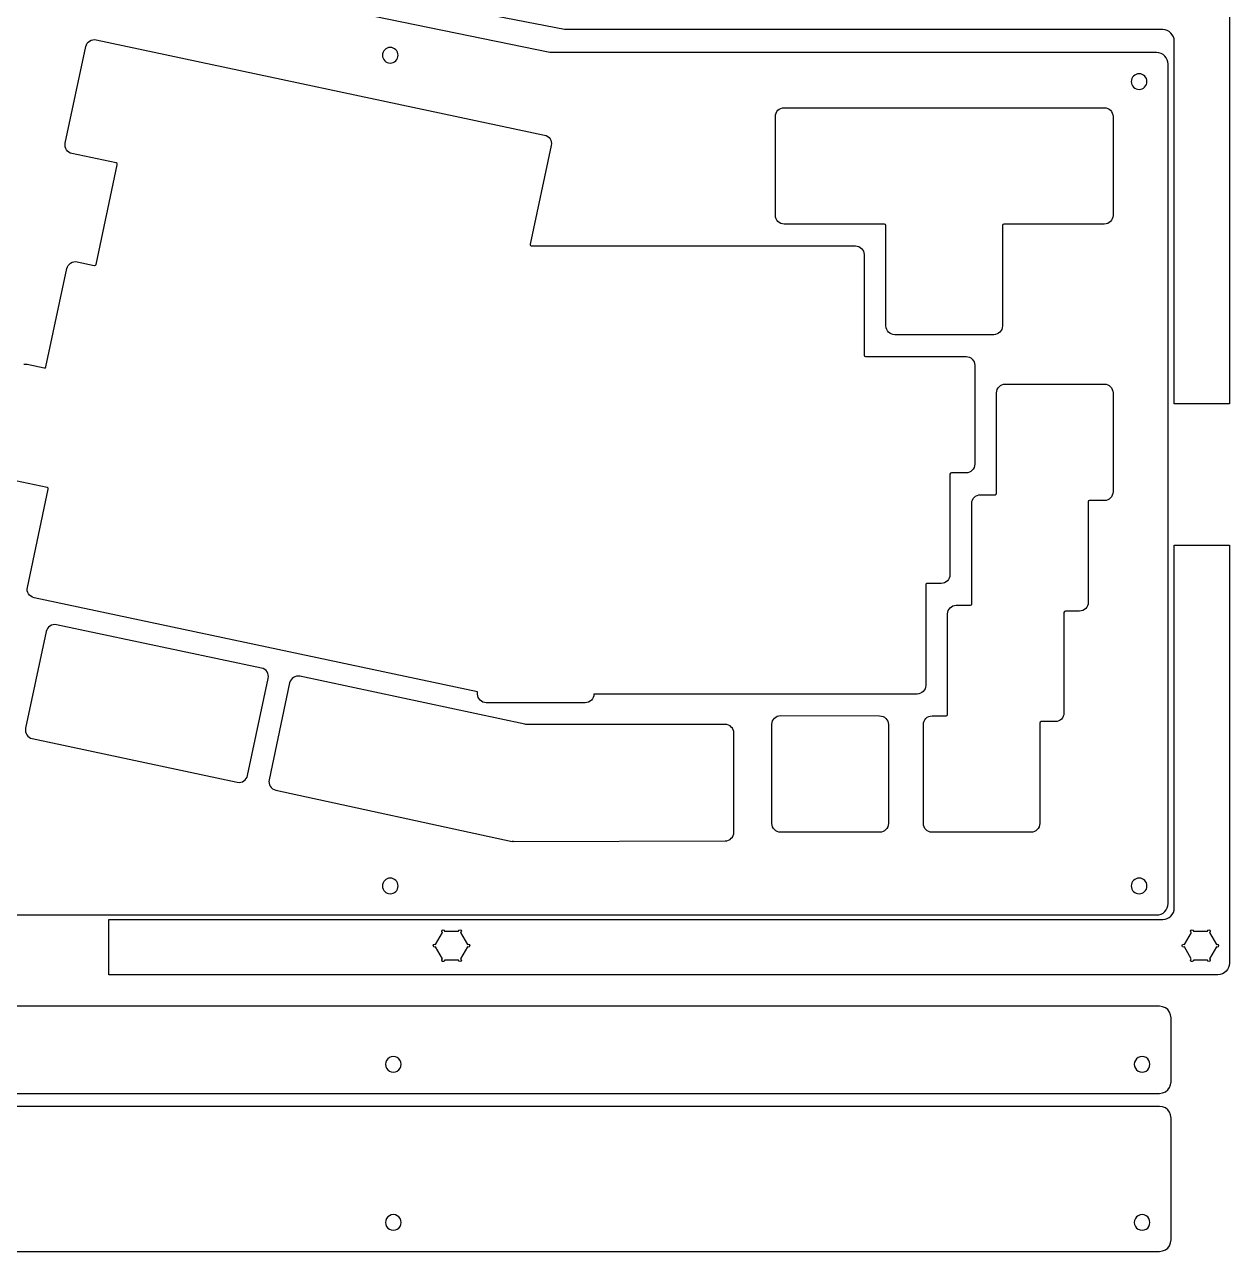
# Model space of a CAD drawing. Extents: x -3 to 2245, y -1140 to 1114.
# Drawn here: x 668 to 1452, y -1134 to -335 of the extents above; entities that cross this region are included whole.
import ezdxf

# ---------------------------------------------------------------- set-up
doc = ezdxf.new("R2010")
doc.units = 0

msp = doc.modelspace()

# ---------------------------------------------------------------- linework, layer by layer
at = {"layer": 'cutting'}
for p, q in [((1019.61, -338.098), (738.18, -283.2266)), ((1009.95, -353.061), (698.279, -288.802)), ((1452.47, -309.745), (1452.47, -581.794)), ((1409.01, -338.092), (1019.604, -338.098)), ((1410.534396, -338.246039), (1409.011, -338.09194)), ((1411.953295, -338.686741), (1410.534396, -338.246039)), ((1413.2373, -339.383714), (1411.953295, -338.686741)), ((1414.356012, -340.306625), (1413.2373, -339.383714)), ((1415.279036, -341.425142), (1414.356012, -340.306625)), ((1415.975973, -342.708932), (1415.279036, -341.425142)), ((1416.416427, -344.127662), (1415.975973, -342.708932)), ((694.6, -412.115), (707.998, -349.0822)), ((707.998, -349.082), (708.348208, -347.98837)), ((708.348208, -347.98837), (708.892578, -347.016136)), ((708.892578, -347.016136), (709.604071, -346.182857)), ((709.604071, -346.182857), (710.455649, -345.506093)), ((710.455649, -345.506093), (711.420271, -345.003402)), ((711.420271, -345.003402), (712.4709, -344.692346)), ((712.4709, -344.692346), (713.580496, -344.590482)), ((713.580496, -344.590482), (714.72202, -344.71537)), ((714.722, -344.716), (1006.641, -406.7653)), ((902.549458, -351.200816), (901.925116, -351.956702)), ((903.305344, -350.576476), (902.549458, -351.200816)), ((904.171848, -350.104608), (903.305344, -350.576476)), ((905.128043, -349.80614), (904.171848, -350.104608)), ((906.153, -349.702), (905.128043, -349.80614)), ((907.177597, -349.80579), (906.15264, -349.70165)), ((908.133792, -350.104258), (907.177597, -349.80579)), ((909.000296, -350.576126), (908.133792, -350.104258)), ((909.756183, -351.200466), (909.000296, -350.576126)), ((910.380524, -351.956352), (909.756183, -351.200466)), ((1416.57, -345.651), (1416.416427, -344.127662)), ((1416.57, -581.794), (1416.57, -345.651)), ((901.15478, -353.779396), (901.05064, -354.80435)), ((901.051, -354.804), (901.15514, -355.828957)), ((901.453248, -352.823204), (901.15478, -353.779396)), ((901.15514, -355.828957), (901.453608, -356.785152)), ((901.925116, -351.956702), (901.453248, -352.823204)), ((901.453608, -356.785152), (901.925476, -357.651656)), ((901.925476, -357.651656), (902.549818, -358.407542)), ((902.549818, -358.407542), (903.305704, -359.031884)), ((903.305704, -359.031884), (904.172208, -359.503752)), ((904.172208, -359.503752), (905.128403, -359.80222)), ((907.177957, -359.80286), (908.134152, -359.504392)), ((908.134152, -359.504392), (909.000656, -359.032524)), ((909.000656, -359.032524), (909.756543, -358.408183)), ((909.756543, -358.408183), (910.380884, -357.652296)), ((910.852392, -352.822854), (910.380524, -351.956352)), ((910.380884, -357.652296), (910.852752, -356.785792)), ((911.15086, -353.779046), (910.852392, -352.822854)), ((910.852752, -356.785792), (911.15122, -355.829597)), ((911.255, -354.804), (911.15086, -353.779046)), ((911.15122, -355.829597), (911.25536, -354.80464)), ((1405.01, -353.061), (1009.95, -353.061)), ((1406.534396, -353.214523), (1405.011, -353.06095)), ((1407.953295, -353.654977), (1406.534396, -353.214523)), ((1409.2373, -354.351917), (1407.953295, -353.654977)), ((1410.356012, -355.274944), (1409.2373, -354.351917)), ((1411.279036, -356.393662), (1410.356012, -355.274944)), ((1411.975973, -357.677676), (1411.279036, -356.393662)), ((1412.416427, -359.096587), (1411.975973, -357.677676)), ((1412.57, -360.62), (1412.416427, -359.096587)), ((905.128403, -359.80222), (906.15336, -359.90636)), ((906.153, -359.907), (907.177957, -359.80286)), ((1391.688842, -367.258609), (1390.822331, -367.730479)), ((1392.645041, -366.96014), (1391.688842, -367.258609)), ((1393.67, -366.856), (1392.645041, -366.96014)), ((1394.702654, -366.96078), (1393.6777, -366.85664)), ((1395.658842, -367.259249), (1394.702654, -366.96078)), ((1396.525337, -367.731119), (1395.658842, -367.259249)), ((1412.57, -907.093), (1412.57, -360.621)), ((1388.671742, -370.933406), (1388.5676, -371.95836)), ((1388.57, -371.959), (1388.674142, -372.983957)), ((1388.970214, -369.977213), (1388.671742, -370.933406)), ((1388.674142, -372.983957), (1388.972614, -373.940152)), ((1389.442089, -369.110708), (1388.970214, -369.977213)), ((1388.972614, -373.940152), (1389.444489, -374.806656)), ((1390.066438, -368.354821), (1389.442089, -369.110708)), ((1389.444489, -374.806656), (1390.068837, -375.562543)), ((1390.822331, -367.730479), (1390.066438, -368.354821)), ((1397.281213, -368.355461), (1396.525337, -367.731119)), ((1397.273512, -375.562183), (1397.897843, -374.806296)), ((1397.905543, -369.111348), (1397.281213, -368.355461)), ((1397.897843, -374.806296), (1398.369702, -373.939792)), ((1398.377402, -369.977853), (1397.905543, -369.111348)), ((1398.369702, -373.939792), (1398.668163, -372.983597)), ((1398.675863, -370.934046), (1398.377402, -369.977853)), ((1398.668163, -372.983597), (1398.7723, -371.95864)), ((1398.78, -371.959), (1398.675863, -370.934046)), ((1390.068837, -375.562543), (1390.824731, -376.186884)), ((1390.824731, -376.186884), (1391.691242, -376.658752)), ((1391.691242, -376.658752), (1392.647441, -376.95722)), ((1392.647441, -376.95722), (1393.6724, -377.06136)), ((1393.67, -377.061), (1394.694954, -376.95686)), ((1394.694954, -376.95686), (1395.651142, -376.658392)), ((1395.651142, -376.658392), (1396.517637, -376.186524)), ((1396.517637, -376.186524), (1397.273512, -375.562183)), ((1157.335531, -392.429265), (1157.858245, -391.466258)), ((1157.858245, -391.466258), (1158.550525, -390.627221)), ((1158.550525, -390.627221), (1159.38957, -389.934953)), ((1159.38957, -389.934953), (1160.352581, -389.41225)), ((1160.352581, -389.41225), (1161.416758, -389.081909)), ((1161.416758, -389.081909), (1162.5593, -388.96673)), ((1162.56, -388.967), (1371.001, -388.967)), ((1371, -388.967), (1372.142571, -389.082179)), ((1372.142571, -389.082179), (1373.206761, -389.41252)), ((1373.206761, -389.41252), (1374.169774, -389.935223)), ((1374.169774, -389.935223), (1375.008813, -390.627491)), ((1375.008813, -390.627491), (1375.701081, -391.466528)), ((1375.701081, -391.466528), (1376.223783, -392.429535)), ((1156.89, -394.636), (1157.005183, -393.493445)), ((1156.89, -459.077), (1156.89, -394.636)), ((1157.005183, -393.493445), (1157.335531, -392.429265)), ((1376.223783, -392.429535), (1376.554121, -393.493715)), ((1376.554121, -393.493715), (1376.6693, -394.63627)), ((1376.67, -394.636), (1376.67, -459.077)), ((1006.64, -406.765), (1007.733663, -407.115213)), ((1007.733663, -407.115213), (1008.70592, -407.659591)), ((694.474413, -413.256422), (694.5993, -412.11488)), ((694.57628, -414.366035), (694.474413, -413.256422)), ((694.887341, -415.41668), (694.57628, -414.366035)), ((695.390039, -416.381316), (694.887341, -415.41668)), ((1011.01, -413.489), (997.3376, -477.8125)), ((1008.70592, -407.659591), (1009.539215, -408.371094)), ((1009.539215, -408.371094), (1010.215987, -409.222684)), ((1010.215987, -409.222684), (1010.718681, -410.18732)), ((1010.718681, -410.18732), (1011.029736, -411.237965)), ((1011.131595, -412.347578), (1011.0067, -413.48912)), ((1011.029736, -411.237965), (1011.131595, -412.347578)), ((696.066813, -417.232906), (695.390039, -416.381316)), ((696.900104, -417.944409), (696.066813, -417.232906)), ((697.872352, -418.488787), (696.900104, -417.944409)), ((698.966, -418.839), (697.872352, -418.488787)), ((727.71, -424.949), (698.9667, -418.83942)), ((714.644, -490.962), (728.4373, -426.0698)), ((728.306174, -425.358713), (727.71, -424.94897)), ((728.438, -426.07), (728.306174, -425.358713)), ((1157.005883, -460.219285), (1156.8907, -459.07673)), ((1157.336231, -461.283465), (1157.005883, -460.219285)), ((1157.858945, -462.246472), (1157.336231, -461.283465)), ((1158.551225, -463.085509), (1157.858945, -462.246472)), ((1159.39027, -463.777777), (1158.551225, -463.085509)), ((1375.009513, -463.085779), (1374.170474, -463.778047)), ((1375.701781, -462.246742), (1375.009513, -463.085779)), ((1376.224483, -461.283735), (1375.701781, -462.246742)), ((1376.554821, -460.219555), (1376.224483, -461.283735)), ((1376.67, -459.077), (1376.554821, -460.219555)), ((1160.353281, -464.30048), (1159.39027, -463.777777)), ((1161.417458, -464.630821), (1160.353281, -464.30048)), ((1162.56, -464.746), (1161.417458, -464.630821)), ((1227.95, -464.746), (1162.5551, -464.746)), ((1228.6159, -465.020266), (1227.9542, -464.74617)), ((1228.89, -465.682), (1228.6159, -465.020266)), ((1228.89, -531.077), (1228.89, -465.6821)), ((1304.934275, -465.017602), (1304.6627, -465.67331)), ((1304.67, -465.673), (1304.67, -531.0764)), ((1305.59, -464.746), (1304.934275, -465.017602)), ((1371, -464.746), (1305.5966, -464.746)), ((1372.143271, -464.631091), (1371.0007, -464.74627)), ((1373.207461, -464.30075), (1372.143271, -464.631091)), ((1374.170474, -463.778047), (1373.207461, -464.30075)), ((997.335, -477.813), (997.342282, -478.244031)), ((997.342282, -478.244031), (997.527031, -478.612858)), ((997.527031, -478.612858), (997.849385, -478.870252)), ((997.849385, -478.870252), (998.26948, -478.96699)), ((998.27, -478.967), (1090.5559, -478.967)), ((1090.56, -478.967), (1100.8911, -478.967)), ((1100.89, -478.967), (1209.002, -478.967)), ((1209, -478.967), (1210.142575, -479.082181)), ((1210.142575, -479.082181), (1211.206777, -479.412527)), ((1211.206777, -479.412527), (1212.169805, -479.935238)), ((1212.169805, -479.935238), (1213.008863, -480.627517)), ((1213.008863, -480.627517), (1213.701149, -481.466567)), ((1213.701149, -481.466567), (1214.223867, -482.42959)), ((1214.223867, -482.42959), (1214.554217, -483.493787)), ((1214.554217, -483.493787), (1214.6694, -484.63636)), ((1214.67, -484.636), (1214.67, -550.0281)), ((682.068, -557.649), (695.6655, -493.6777)), ((695.665, -493.678), (696.015216, -492.584355)), ((696.015216, -492.584355), (696.559595, -491.612108)), ((696.559595, -491.612108), (697.271098, -490.778817)), ((697.271098, -490.778817), (698.122686, -490.102042)), ((698.122686, -490.102042), (699.087321, -489.599344)), ((699.087321, -489.599344), (700.137962, -489.288281)), ((700.137962, -489.288281), (701.247572, -489.186413)), ((701.247572, -489.186413), (702.38911, -489.3113)), ((702.389, -489.311), (713.5373, -491.68061)), ((713.538, -491.681), (714.240368, -491.550816)), ((714.240368, -491.550816), (714.64497, -490.96212)), ((1229.005883, -532.219285), (1228.8907, -531.07673)), ((1229.336231, -533.283465), (1229.005883, -532.219285)), ((1229.858945, -534.246472), (1229.336231, -533.283465)), ((1230.551225, -535.085509), (1229.858945, -534.246472)), ((1231.39027, -535.777777), (1230.551225, -535.085509)), ((1303.009513, -535.085779), (1302.170474, -535.778047)), ((1303.701781, -534.246742), (1303.009513, -535.085779)), ((1304.224483, -533.283735), (1303.701781, -534.246742)), ((1304.554821, -532.219555), (1304.224483, -533.283735)), ((1304.67, -531.077), (1304.554821, -532.219555)), ((1232.353281, -536.30048), (1231.39027, -535.777777)), ((1233.417458, -536.630821), (1232.353281, -536.30048)), ((1234.56, -536.746), (1233.417458, -536.630821)), ((1299, -536.746), (1234.559, -536.746)), ((1300.143271, -536.631091), (1299.0007, -536.74627)), ((1301.207461, -536.30075), (1300.143271, -536.631091)), ((1302.170474, -535.778047), (1301.207461, -536.30075)), ((1214.67, -550.028), (1214.945825, -550.693933)), ((1214.945825, -550.693933), (1215.6118, -550.96976)), ((1215.61, -550.97), (1280.9968, -550.968)), ((1281, -550.968), (1282.142575, -551.083154)), ((1282.142575, -551.083154), (1283.206777, -551.413477)), ((667.56197, -555.972275), (668.671581, -555.87041)), ((668.671581, -555.87041), (669.81312, -555.9953)), ((669.813, -555.996), (680.9641, -558.36623)), ((680.964, -558.366), (681.664121, -558.236239)), ((681.664121, -558.236239), (682.06743, -557.64942)), ((1283.206777, -551.413477), (1284.169805, -551.936172)), ((1284.169805, -551.936172), (1285.008863, -552.628439)), ((1285.008863, -552.628439), (1285.701149, -553.46748)), ((1285.701149, -553.46748), (1286.223867, -554.430498)), ((1286.223867, -554.430498), (1286.554217, -555.494694)), ((1286.554217, -555.494694), (1286.6694, -556.63727)), ((1286.67, -556.637), (1286.67, -621.078)), ((1300.89, -574.636), (1301.005183, -573.49343)), ((1300.89, -640.025), (1300.89, -574.6363)), ((1301.005183, -573.49343), (1301.335533, -572.429235)), ((1301.335533, -572.429235), (1301.858251, -571.466215)), ((1301.858251, -571.466215), (1302.550538, -570.627166)), ((1302.550538, -570.627166), (1303.389595, -569.934887)), ((1303.389595, -569.934887), (1304.352623, -569.412176)), ((1304.352623, -569.412176), (1305.416825, -569.081831)), ((1305.416825, -569.081831), (1306.5594, -568.96665)), ((1306.56, -568.966), (1371.0008, -568.966)), ((1371, -568.966), (1372.142575, -569.081181)), ((1372.142575, -569.081181), (1373.206777, -569.411526)), ((1373.206777, -569.411526), (1374.169805, -569.934237)), ((1374.169805, -569.934237), (1375.008863, -570.626516)), ((1375.008863, -570.626516), (1375.701149, -571.465565)), ((1375.701149, -571.465565), (1376.223867, -572.428585)), ((1376.223867, -572.428585), (1376.554217, -573.49278)), ((1376.554217, -573.49278), (1376.6694, -574.63535)), ((1376.67, -574.636), (1376.67, -639.0767)), ((1452.47, -581.794), (1416.5711, -581.794)), ((1286.554826, -622.220528), (1286.224502, -623.284686)), ((1286.67, -621.078), (1286.554826, -622.220528)), ((682.816, -636.232), (654.0574, -630.11918)), ((1270.53, -627.675), (1270.53, -693.0756)), ((1270.804225, -627.019635), (1270.5326, -627.67539)), ((1271.46, -626.748), (1270.804225, -627.019635)), ((1281, -626.748), (1271.4587, -626.74835)), ((1282.143501, -626.632056), (1281.001, -626.74727)), ((1283.20763, -626.301693), (1282.143501, -626.632056)), ((1284.170591, -625.778978), (1283.20763, -626.301693)), ((1285.009588, -625.086708), (1284.170591, -625.778978)), ((1285.701823, -624.247678), (1285.009588, -625.086708)), ((1286.224502, -623.284686), (1285.701823, -624.247678)), ((669.935, -701.307), (683.5327, -637.3353)), ((683.403291, -636.635133), (682.81669, -636.23198)), ((683.533, -637.335), (683.403291, -636.635133)), ((1376.67, -639.076), (1376.554821, -640.218572)), ((1284.75, -646.635), (1284.865183, -645.492503)), ((1284.75, -712.039), (1284.75, -646.6345)), ((1284.865183, -645.492503), (1285.195531, -644.428394)), ((1285.195531, -644.428394), (1285.718245, -643.465471)), ((1285.718245, -643.465471), (1286.410525, -642.626534)), ((1286.410525, -642.626534), (1287.24957, -641.93438)), ((1287.24957, -641.93438), (1288.212581, -641.411809)), ((1288.212581, -641.411809), (1289.276758, -641.08162)), ((1289.276758, -641.08162), (1290.4193, -640.96661)), ((1290.42, -640.966), (1299.9455, -640.967)), ((1299.94, -640.968), (1300.607162, -640.691731)), ((1300.607162, -640.691731), (1300.8835, -640.02457)), ((1360.802175, -645.018485), (1360.5297, -645.67626)), ((1360.53, -645.677), (1360.53, -711.077)), ((1361.46, -644.746), (1360.802175, -645.018485)), ((1371, -644.746), (1361.4611, -644.74647)), ((1372.143271, -644.630307), (1371.0007, -644.74554)), ((1373.207461, -644.299921), (1372.143271, -644.630307)), ((1374.170474, -643.777177), (1373.207461, -644.299921)), ((1375.009513, -643.084872), (1374.170474, -643.777177)), ((1375.701781, -642.245806), (1375.009513, -643.084872)), ((1376.224483, -641.282773), (1375.701781, -642.245806)), ((1376.554821, -640.218572), (1376.224483, -641.282773)), ((1416.57, -910.063), (1416.57, -673.925)), ((1416.57, -673.925), (1452.4689, -673.925)), ((1452.47, -673.925), (1452.47, -945.967)), ((1270.41483, -694.218621), (1270.084513, -695.282878)), ((1270.53, -693.076), (1270.41483, -694.218621)), ((669.810419, -702.448422), (669.93531, -701.30688)), ((669.912284, -703.558035), (669.810419, -702.448422)), ((1254.76, -699.698), (1254.76, -765.0771)), ((1254.83475, -699.328298), (1254.7601, -699.69807)), ((1255.038325, -699.026325), (1254.83475, -699.328298)), ((1255.340263, -698.822707), (1255.038325, -699.026325)), ((1255.71, -698.748), (1255.340263, -698.822707)), ((1264.86, -698.746), (1255.7091, -698.748)), ((1266.003395, -698.63087), (1264.8608, -698.74624)), ((1267.067587, -698.300364), (1266.003395, -698.63087)), ((1268.030586, -697.777515), (1267.067587, -698.300364)), ((1268.8696, -697.085121), (1268.030586, -697.777515)), ((1269.561839, -696.245977), (1268.8696, -697.085121)), ((1270.084513, -695.282878), (1269.561839, -696.245977)), ((670.223344, -704.60868), (669.912284, -703.558035)), ((670.72604, -705.573316), (670.223344, -704.60868)), ((671.402813, -706.424906), (670.72604, -705.573316)), ((672.236104, -707.136409), (671.402813, -706.424906)), ((673.208352, -707.680787), (672.236104, -707.136409)), ((674.302, -708.031), (673.208352, -707.680787)), ((962.979, -769.391), (674.302, -708.0308)), ((1360.53, -711.077), (1360.414826, -712.219534)), ((1268.98, -718.636), (1269.09521, -717.4933)), ((1268.99, -784.039), (1268.98, -718.6355)), ((1269.09521, -717.4933), (1269.425633, -716.429003)), ((1269.425633, -716.429003), (1269.948462, -715.465916)), ((1269.948462, -715.465916), (1270.640887, -714.62684)), ((1270.640887, -714.62684), (1271.480103, -713.934581)), ((1271.480103, -713.934581), (1272.443298, -713.411942)), ((1272.443298, -713.411942), (1273.507667, -713.081727)), ((1273.507667, -713.081727), (1274.6504, -712.96674)), ((1274.65, -712.967), (1283.8204, -712.969)), ((1283.82, -712.968), (1284.47705, -712.695971)), ((1284.47705, -712.695971), (1284.7492, -712.03902)), ((1345.031287, -717.023021), (1344.7543, -717.69179)), ((1344.76, -717.692), (1344.76, -783.0767)), ((1345.7, -716.746), (1345.031287, -717.023021)), ((1354.86, -716.746), (1345.705, -716.74628)), ((1356.003434, -716.631062), (1354.8609, -716.74627)), ((1357.067587, -716.300704), (1356.003434, -716.631062)), ((1358.030566, -715.777992), (1357.067587, -716.300704)), ((1358.869575, -715.085722), (1358.030566, -715.777992)), ((1359.561818, -714.246692), (1358.869575, -715.085722)), ((1360.0845, -713.283697), (1359.561818, -714.246692)), ((1360.414826, -712.219534), (1360.0845, -713.283697)), ((684.637126, -726.477028), (683.785512, -727.153971)), ((685.60183, -725.97419), (684.637126, -726.477028)), ((686.652575, -725.663027), (685.60183, -725.97419)), ((687.762314, -725.561107), (686.652575, -725.663027)), ((688.904, -725.686), (687.762314, -725.561107)), ((822.402, -753.866), (688.904, -725.686)), ((682.18, -730.054), (668.781, -793.087)), ((682.529742, -728.959901), (682.17968, -730.05375)), ((683.074035, -727.987452), (682.529742, -728.959901)), ((683.785512, -727.153971), (683.074035, -727.987452)), ((823.496096, -754.216742), (822.40225, -753.86668)), ((824.468543, -754.761035), (823.496096, -754.216742)), ((825.302022, -755.472512), (824.468543, -754.761035)), ((825.978965, -756.324126), (825.302022, -755.472512)), ((826.481803, -757.28883), (825.978965, -756.324126)), ((826.792967, -758.339575), (826.481803, -757.28883)), ((826.894889, -759.449314), (826.792967, -758.339575)), ((813.332, -823.812), (826.7701, -760.5907)), ((826.77, -760.591), (826.894889, -759.449314)), ((840.682, -763.548), (827.284, -826.578)), ((841.031742, -762.453902), (840.68168, -763.54775)), ((841.576035, -761.481453), (841.031742, -762.453902)), ((842.287512, -760.647974), (841.576035, -761.481453)), ((843.139126, -759.971031), (842.287512, -760.647974)), ((844.10383, -759.468194), (843.139126, -759.971031)), ((845.154575, -759.157031), (844.10383, -759.468194)), ((846.264314, -759.05511), (845.154575, -759.157031)), ((847.406, -759.18), (846.264314, -759.05511)), ((993.684, -790.429), (847.406, -759.1801)), ((1254.644821, -766.219555), (1254.314484, -767.283735)), ((1254.76, -765.077), (1254.644821, -766.219555)), ((963.093909, -771.890285), (962.97873, -770.74773)), ((962.979, -770.748), (962.979, -769.39139)), ((963.42425, -772.954465), (963.093909, -771.890285)), ((963.946953, -773.917472), (963.42425, -772.954465)), ((964.639221, -774.756509), (963.946953, -773.917472)), ((965.478258, -775.448777), (964.639221, -774.756509)), ((1037.099525, -774.756779), (1036.260498, -775.449047)), ((1037.791786, -773.917742), (1037.099525, -774.756779)), ((1038.314484, -772.954735), (1037.791786, -773.917742)), ((1038.644821, -771.890555), (1038.314484, -772.954735)), ((1038.76, -770.748), (1038.644821, -771.890555)), ((1249.09, -770.746), (1038.76, -770.746)), ((1038.76, -770.746), (1038.76, -770.747)), ((1250.233338, -770.631091), (1249.0908, -770.74627)), ((1251.297503, -770.30075), (1250.233338, -770.631091)), ((1252.260498, -769.778047), (1251.297503, -770.30075)), ((1253.099525, -769.085779), (1252.260498, -769.778047)), ((1253.791786, -768.246742), (1253.099525, -769.085779)), ((1254.314484, -767.283735), (1253.791786, -768.246742)), ((966.441265, -775.97148), (965.478258, -775.448777)), ((967.505445, -776.301821), (966.441265, -775.97148)), ((968.648, -776.417), (967.505445, -776.301821)), ((1033.09, -776.417), (968.648, -776.417)), ((1034.233338, -776.302091), (1033.0908, -776.41727)), ((1035.297503, -775.97175), (1034.233338, -776.302091)), ((1036.260498, -775.449047), (1035.297503, -775.97175)), ((994.471, -790.512), (993.68391, -790.4286)), ((1124.17, -790.598), (994.466, -790.512)), ((1125.322333, -790.712717), (1124.1796, -790.59773)), ((1126.386702, -791.042932), (1125.322333, -790.712717)), ((1154.65, -790.443), (1154.76521, -789.300296)), ((1154.65, -855.077), (1154.65, -790.4433)), ((1154.76521, -789.300296), (1155.095633, -788.235998)), ((1155.095633, -788.235998), (1155.618462, -787.272908)), ((1155.618462, -787.272908), (1156.310888, -786.433831)), ((1156.310888, -786.433831), (1157.150103, -785.741571)), ((1157.150103, -785.741571), (1158.113298, -785.218932)), ((1158.113298, -785.218932), (1159.177667, -784.888717)), ((1159.177667, -784.888717), (1160.3204, -784.77373)), ((1160.32, -784.774), (1224.7598, -784.96561)), ((1224.76, -784.965), (1225.90271, -785.080209)), ((1225.90271, -785.080209), (1226.967014, -785.410629)), ((1226.967014, -785.410629), (1227.930108, -785.933454)), ((1227.930108, -785.933454), (1228.769188, -786.625875)), ((1228.769188, -786.625875), (1229.46145, -787.465084)), ((1229.46145, -787.465084), (1229.984092, -788.428273)), ((1229.984092, -788.428273), (1230.31431, -789.492634)), ((1230.31431, -789.492634), (1230.4293, -790.63536)), ((1230.43, -790.636), (1230.4301, -855.077)), ((1253.22, -790.636), (1253.33521, -789.4933)), ((1253.22, -855.077), (1253.22, -790.6361)), ((1253.33521, -789.4933), (1253.665633, -788.429003)), ((1253.665633, -788.429003), (1254.188462, -787.465916)), ((1254.188462, -787.465916), (1254.880887, -786.62684)), ((1254.880887, -786.62684), (1255.720103, -785.934581)), ((1255.720103, -785.934581), (1256.683298, -785.411942)), ((1256.683298, -785.411942), (1257.747667, -785.081727)), ((1257.747667, -785.081727), (1258.8904, -784.96674)), ((1258.89, -784.967), (1268.0604, -784.969)), ((1268.06, -784.968), (1268.717012, -784.695971)), ((1268.717012, -784.695971), (1268.9892, -784.03902)), ((1329.271288, -789.023021), (1328.9943, -789.69179)), ((1329, -789.692), (1329, -855.0767)), ((1329.94, -788.746), (1329.271288, -789.023021)), ((1339.09, -788.746), (1329.9445, -788.74619)), ((1340.233175, -788.631179), (1339.0906, -788.74636)), ((1341.297377, -788.300833), (1340.233175, -788.631179)), ((1342.260405, -787.778122), (1341.297377, -788.300833)), ((1343.099463, -787.085843), (1342.260405, -787.778122)), ((1343.791749, -786.246793), (1343.099463, -787.085843)), ((1344.314467, -785.28377), (1343.791749, -786.246793)), ((1344.644817, -784.219573), (1344.314467, -785.28377)), ((1344.76, -783.077), (1344.644817, -784.219573)), ((668.781, -793.087), (668.656111, -794.228553)), ((668.656111, -794.228553), (668.757979, -795.338177)), ((668.757979, -795.338177), (669.069044, -796.388832)), ((669.069044, -796.388832), (669.571747, -797.353479)), ((669.571747, -797.353479), (670.248529, -798.205077)), ((670.248529, -798.205077), (671.081828, -798.916588)), ((671.081828, -798.916588), (672.054085, -799.460972)), ((1127.349897, -791.565571), (1126.386702, -791.042932)), ((1128.189112, -792.257831), (1127.349897, -791.565571)), ((1128.881538, -793.096908), (1128.189112, -792.257831)), ((1129.404367, -794.059998), (1128.881538, -793.096908)), ((1129.73479, -795.124296), (1129.404367, -794.059998)), ((1129.85, -796.267), (1129.73479, -795.124296)), ((1129.85, -860.727), (1129.85, -796.2672)), ((672.054085, -799.460972), (673.14774, -799.81119)), ((673.148, -799.811), (806.607, -828.1787)), ((806.607, -828.179), (807.748551, -828.303889)), ((807.748551, -828.303889), (808.858173, -828.202021)), ((808.858173, -828.202021), (809.908828, -827.890956)), ((809.908828, -827.890956), (810.873475, -827.388252)), ((810.873475, -827.388252), (811.725075, -826.711471)), ((811.725075, -826.711471), (812.436587, -825.878172)), ((812.436587, -825.878172), (812.980972, -824.905915)), ((812.980972, -824.905915), (813.33119, -823.81226)), ((827.284, -826.578), (827.159111, -827.719551)), ((827.159111, -827.719551), (827.260979, -828.829173)), ((827.260979, -828.829173), (827.572044, -829.879828)), ((827.572044, -829.879828), (828.074748, -830.844475)), ((828.074748, -830.844475), (828.751529, -831.696075)), ((828.751529, -831.696075), (829.584828, -832.407587)), ((829.584828, -832.407587), (830.557085, -832.951972)), ((830.557085, -832.951972), (831.65074, -833.30219)), ((831.651, -833.302), (985.588, -866.8095)), ((1129.403867, -862.934415), (1129.734217, -861.87022)), ((1129.734217, -861.87022), (1129.8494, -860.72765)), ((1154.765783, -856.219213), (1154.6506, -855.07664)), ((1155.096133, -857.28341), (1154.765783, -856.219213)), ((1155.618851, -858.246433), (1155.096133, -857.28341)), ((1156.311137, -859.085483), (1155.618851, -858.246433)), ((1157.150195, -859.777762), (1156.311137, -859.085483)), ((1158.113223, -860.300473), (1157.150195, -859.777762)), ((1159.177425, -860.630819), (1158.113223, -860.300473)), ((1160.32, -860.746), (1159.177425, -860.630819)), ((1224.76, -860.746), (1160.3192, -860.746)), ((1225.903175, -860.631179), (1224.7606, -860.74636)), ((1226.967377, -860.300833), (1225.903175, -860.631179)), ((1227.930405, -859.778122), (1226.967377, -860.300833)), ((1228.769463, -859.085843), (1227.930405, -859.778122)), ((1229.461749, -858.246793), (1228.769463, -859.085843)), ((1229.984467, -857.28377), (1229.461749, -858.246793)), ((1230.314817, -856.219573), (1229.984467, -857.28377)), ((1230.43, -855.077), (1230.314817, -856.219573)), ((1253.335783, -856.219213), (1253.2206, -855.07664)), ((1253.666133, -857.28341), (1253.335783, -856.219213)), ((1254.188851, -858.246433), (1253.666133, -857.28341)), ((1254.881138, -859.085483), (1254.188851, -858.246433)), ((1255.720195, -859.777762), (1254.881138, -859.085483)), ((1256.683223, -860.300473), (1255.720195, -859.777762)), ((1257.747425, -860.630819), (1256.683223, -860.300473)), ((1258.89, -860.746), (1257.747425, -860.630819)), ((1323.33, -860.746), (1258.8892, -860.746)), ((1324.473175, -860.631179), (1323.3306, -860.74636)), ((1325.537377, -860.300833), (1324.473175, -860.631179)), ((1326.500405, -859.778122), (1325.537377, -860.300833)), ((1327.339463, -859.085843), (1326.500405, -859.778122)), ((1328.031749, -858.246793), (1327.339463, -859.085843)), ((1328.554467, -857.28377), (1328.031749, -858.246793)), ((1328.884817, -856.219573), (1328.554467, -857.28377)), ((1329, -855.077), (1328.884817, -856.219573)), ((986.405, -866.896), (985.58744, -866.8095)), ((986.405, -866.896), (1124.176, -866.39668)), ((1124.18, -866.397), (1125.322575, -866.281819)), ((1125.322575, -866.281819), (1126.386777, -865.951474)), ((1126.386777, -865.951474), (1127.349805, -865.428763)), ((1127.349805, -865.428763), (1128.188863, -864.736484)), ((1128.188863, -864.736484), (1128.881149, -863.897435)), ((1128.881149, -863.897435), (1129.403867, -862.934415)), ((901.15478, -894.729441), (901.05064, -895.7544)), ((901.453248, -893.773242), (901.15478, -894.729441)), ((901.925116, -892.906731), (901.453248, -893.773242)), ((902.549458, -892.150838), (901.925116, -892.906731)), ((903.305344, -891.526489), (902.549458, -892.150838)), ((904.171848, -891.054614), (903.305344, -891.526489)), ((905.128043, -890.756142), (904.171848, -891.054614)), ((906.153, -890.652), (905.128043, -890.756142)), ((907.177597, -890.755742), (906.15264, -890.6516)), ((908.133792, -891.054214), (907.177597, -890.755742)), ((909.000296, -891.526089), (908.133792, -891.054214)), ((909.756183, -892.150438), (909.000296, -891.526089)), ((910.380524, -892.906331), (909.756183, -892.150438)), ((910.852392, -893.772842), (910.380524, -892.906331)), ((911.15086, -894.729041), (910.852392, -893.772842)), ((911.255, -895.754), (911.15086, -894.729041)), ((1388.671742, -894.729441), (1388.5676, -895.7544)), ((1388.970214, -893.773242), (1388.671742, -894.729441)), ((1389.442089, -892.906731), (1388.970214, -893.773242)), ((1390.066438, -892.150838), (1389.442089, -892.906731)), ((1390.822331, -891.526489), (1390.066438, -892.150838)), ((1391.688842, -891.054614), (1390.822331, -891.526489)), ((1392.645041, -890.756142), (1391.688842, -891.054614)), ((1393.67, -890.652), (1392.645041, -890.756142)), ((1394.702654, -890.755742), (1393.6777, -890.6516)), ((1395.658842, -891.054214), (1394.702654, -890.755742)), ((1396.525337, -891.526089), (1395.658842, -891.054214)), ((1397.281213, -892.150438), (1396.525337, -891.526089)), ((1397.905543, -892.906331), (1397.281213, -892.150438)), ((1398.377402, -893.772842), (1397.905543, -892.906331)), ((1398.675863, -894.729041), (1398.377402, -893.772842)), ((1398.78, -895.754), (1398.675863, -894.729041)), ((901.051, -895.754), (901.15514, -896.778959)), ((901.15514, -896.778959), (901.453608, -897.735158)), ((901.453608, -897.735158), (901.925476, -898.601669)), ((901.925476, -898.601669), (902.549818, -899.357562)), ((902.549818, -899.357562), (903.305704, -899.981911)), ((903.305704, -899.981911), (904.172208, -900.453786)), ((904.172208, -900.453786), (905.128403, -900.752258)), ((905.128403, -900.752258), (906.15336, -900.8564)), ((906.153, -900.856), (907.177957, -900.751858)), ((907.177957, -900.751858), (908.134152, -900.453386)), ((908.134152, -900.453386), (909.000656, -899.981511)), ((909.000656, -899.981511), (909.756543, -899.357162)), ((909.756543, -899.357162), (910.380884, -898.601269)), ((910.380884, -898.601269), (910.852752, -897.734758)), ((910.852752, -897.734758), (911.15122, -896.778559)), ((911.15122, -896.778559), (911.25536, -895.7536)), ((1388.57, -895.754), (1388.674142, -896.778959)), ((1388.674142, -896.778959), (1388.972614, -897.735158)), ((1388.972614, -897.735158), (1389.444489, -898.601669)), ((1389.444489, -898.601669), (1390.068837, -899.357562)), ((1390.068837, -899.357562), (1390.824731, -899.981911)), ((1390.824731, -899.981911), (1391.691242, -900.453786)), ((1391.691242, -900.453786), (1392.647441, -900.752258)), ((1392.647441, -900.752258), (1393.6724, -900.8564)), ((1393.67, -900.856), (1394.694954, -900.751858)), ((1394.694954, -900.751858), (1395.651142, -900.453386)), ((1395.651142, -900.453386), (1396.517637, -899.981511)), ((1396.517637, -899.981511), (1397.273512, -899.357162)), ((1397.273512, -899.357162), (1397.897843, -898.601269)), ((1397.897843, -898.601269), (1398.369702, -897.734758)), ((1398.369702, -897.734758), (1398.668163, -896.778559)), ((1398.668163, -896.778559), (1398.7723, -895.7536)), ((1411.278036, -911.3193), (1411.974973, -910.035295)), ((1411.974973, -910.035295), (1412.415427, -908.616396)), ((1412.415427, -908.616396), (1412.569, -907.093)), ((1416.415427, -911.58637), (1416.569, -910.0629)), ((62.9504, -914.652), (1405.01, -914.652)), ((723.06, -953.526), (723.06, -917.6205)), ((723.06, -917.621), (1409.013, -917.622)), ((1405.01, -914.652), (1406.533396, -914.498427)), ((1406.533396, -914.498427), (1407.952295, -914.057973)), ((1407.952295, -914.057973), (1409.2363, -913.361036)), ((1409.01, -917.622), (1410.533396, -917.468714)), ((1409.2363, -913.361036), (1410.355013, -912.438013)), ((1410.355013, -912.438013), (1411.278036, -911.3193)), ((1410.533396, -917.468714), (1411.952295, -917.028394)), ((1411.952295, -917.028394), (1413.2363, -916.33147)), ((1413.2363, -916.33147), (1414.355013, -915.408375)), ((1414.355013, -915.408375), (1415.278036, -914.289539)), ((1415.278036, -914.289539), (1415.974973, -913.005394)), ((1415.974973, -913.005394), (1416.415427, -911.58637)), ((935.606, -933.824), (940.13164, -925.9856)), ((939.65194, -925.1798), (939.928711, -924.511675)), ((939.786317, -925.652), (939.65194, -925.1798)), ((940.132, -925.985), (939.786317, -925.652)), ((939.928711, -924.511675), (940.59684, -924.2349)), ((940.59684, -924.2349), (941.264974, -924.511675)), ((941.264974, -924.511675), (941.54175, -925.1798)), ((941.542, -925.18), (950.56275, -925.18)), ((950.562, -925.18), (950.838742, -924.511875)), ((950.838742, -924.511875), (951.50691, -924.2351)), ((951.50691, -924.2351), (952.175039, -924.511875)), ((952.317432, -925.6522), (951.97175, -925.9852)), ((951.972, -925.985), (956.49755, -933.8234)), ((952.175039, -924.511875), (952.45181, -925.18)), ((952.45181, -925.18), (952.317432, -925.6522)), ((1423.13, -933.824), (1427.6557, -925.9856)), ((1427.1699, -925.1798), (1427.446675, -924.511675)), ((1427.304275, -925.652), (1427.1699, -925.1798)), ((1427.65, -925.985), (1427.304275, -925.652)), ((1427.446675, -924.511675), (1428.1148, -924.2349)), ((1428.1148, -924.2349), (1428.782925, -924.511675)), ((1428.782925, -924.511675), (1429.0597, -925.1798)), ((1429.06, -925.18), (1438.0808, -925.18)), ((1438.08, -925.18), (1438.356737, -924.511875)), ((1438.356737, -924.511875), (1439.0249, -924.2351)), ((1439.0249, -924.2351), (1439.693025, -924.511875)), ((1439.835425, -925.6522), (1439.4897, -925.9852)), ((1439.49, -925.985), (1444.0156, -933.8234)), ((1439.693025, -924.511875), (1439.9698, -925.18)), ((1439.9698, -925.18), (1439.835425, -925.6522)), ((934.19626, -934.6288), (934.472991, -933.960725)), ((934.472991, -935.296962), (934.19626, -934.6288)), ((934.472991, -933.960725), (935.14108, -933.684)), ((935.14108, -933.684), (935.60592, -933.8236)), ((956.498, -933.824), (956.96285, -933.6844)), ((956.96285, -933.6844), (957.630979, -933.961125)), ((957.630979, -933.961125), (957.90775, -934.6292)), ((957.90775, -934.6292), (957.630979, -935.297362)), ((1421.7203, -934.6288), (1421.997025, -933.960725)), ((1421.997025, -935.296962), (1421.7203, -934.6288)), ((1421.997025, -933.960725), (1422.6651, -933.684)), ((1422.6651, -933.684), (1423.1299, -933.8236)), ((1444.02, -933.824), (1444.4848, -933.6844)), ((1444.4848, -933.6844), (1445.152925, -933.961125)), ((1445.152925, -933.961125), (1445.4297, -934.6292)), ((1445.4297, -934.6292), (1445.152925, -935.297362)), ((935.14108, -935.5737), (934.472991, -935.296962)), ((935.606, -935.434), (935.14108, -935.5737)), ((940.132, -943.272), (935.60644, -935.4335)), ((956.498, -935.434), (951.97245, -943.2724)), ((956.962, -935.574), (956.49715, -935.4343)), ((957.630979, -935.297362), (956.96285, -935.5741)), ((1422.6651, -935.5737), (1421.997025, -935.296962)), ((1423.13, -935.434), (1422.6651, -935.5737)), ((1427.65, -943.272), (1423.1244, -935.4335)), ((1444.02, -935.434), (1439.4944, -943.2724)), ((1444.48, -935.574), (1444.0152, -935.4343)), ((1445.152925, -935.297362), (1444.4848, -935.5741)), ((939.65219, -944.078), (939.786568, -943.60585)), ((939.863735, -944.746162), (939.65219, -944.078)), ((939.786568, -943.60585), (940.13225, -943.2729)), ((940.07528, -945.0229), (939.863735, -944.746162)), ((940.744732, -944.948652), (940.07528, -945.0229)), ((941.199998, -944.746162), (940.744732, -944.948652)), ((941.459584, -944.445817), (941.199998, -944.746162)), ((941.542, -944.078), (941.459584, -944.445817)), ((950.562, -944.078), (941.54125, -944.078)), ((950.838992, -944.745363), (950.56225, -944.0772)), ((951.50716, -945.0221), (950.838992, -944.745363)), ((952.175289, -944.745363), (951.50716, -945.0221)), ((951.972, -943.272), (952.317682, -943.605)), ((952.45206, -944.0772), (952.175289, -944.745363)), ((952.317682, -943.605), (952.45206, -944.0772)), ((1427.1702, -944.078), (1427.304575, -943.60585)), ((1427.38175, -944.746162), (1427.1702, -944.078)), ((1427.304575, -943.60585), (1427.6503, -943.2729)), ((1427.5933, -945.0229), (1427.38175, -944.746162)), ((1428.262741, -944.948652), (1427.5933, -945.0229)), ((1428.718, -944.746162), (1428.262741, -944.948652)), ((1428.977584, -944.445817), (1428.718, -944.746162)), ((1429.06, -944.078), (1428.977584, -944.445817)), ((1438.08, -944.078), (1429.0592, -944.078)), ((1438.357037, -944.745363), (1438.0803, -944.0772)), ((1439.0252, -945.0221), (1438.357037, -944.745363)), ((1439.693325, -944.745363), (1439.0252, -945.0221)), ((1439.49, -943.272), (1439.835725, -943.605)), ((1439.9701, -944.0772), (1439.693325, -944.745363)), ((1439.835725, -943.605), (1439.9701, -944.0772)), ((1451.179036, -950.1933), (1450.256012, -951.312012)), ((1451.875973, -948.909295), (1451.179036, -950.1933)), ((1452.316427, -947.490396), (1451.875973, -948.909295)), ((1452.47, -945.967), (1452.316427, -947.490396)), ((1444.91, -953.526), (723.06, -953.526)), ((1446.434396, -953.372427), (1444.911, -953.526)), ((1447.853295, -952.931973), (1446.434396, -953.372427)), ((1449.1373, -952.235036), (1447.853295, -952.931973)), ((1450.256012, -951.312012), (1449.1373, -952.235036)), ((1406.96, -974.121), (65.1733, -974.121)), ((1408.925, -974.484), (1406.96, -974.121)), ((1410.77, -975.153), (1408.925, -974.484)), ((1412.32375, -976.308625), (1410.77, -975.153)), ((1413.48, -977.864), (1412.32375, -976.308625)), ((1414.1525, -979.711875), (1413.48, -977.864)), ((1414.51, -981.679), (1414.1525, -979.711875)), ((1414.51, -1023.24), (1414.51, -981.679)), ((903.346125, -1010.58375), (903.099, -1011.91)), ((903.099, -1011.91), (903.346125, -1013.2325)), ((903.798, -1009.34), (903.346125, -1010.58375)), ((903.346125, -1013.2325), (903.798, -1014.48)), ((904.579125, -1008.28625), (903.798, -1009.34)), ((903.798, -1014.48), (904.579125, -1015.53)), ((905.631, -1007.51), (904.579125, -1008.28625)), ((906.875375, -1007.055), (905.631, -1007.51)), ((908.2, -1006.81), (906.875375, -1007.055)), ((909.52475, -1007.055), (908.2, -1006.81)), ((910.77, -1007.51), (909.52475, -1007.055)), ((911.821125, -1008.28625), (910.77, -1007.51)), ((912.603, -1009.34), (911.821125, -1008.28625)), ((911.821125, -1015.53), (912.603, -1014.48)), ((913.054875, -1010.58375), (912.603, -1009.34)), ((912.603, -1014.48), (913.054875, -1013.2325)), ((913.302, -1011.91), (913.054875, -1010.58375)), ((913.054875, -1013.2325), (913.302, -1011.91)), ((1390.765, -1010.58375), (1390.52, -1011.91)), ((1390.52, -1011.91), (1390.765, -1013.2325)), ((1391.22, -1009.34), (1390.765, -1010.58375)), ((1390.765, -1013.2325), (1391.22, -1014.48)), ((1392, -1008.28625), (1391.22, -1009.34)), ((1391.22, -1014.48), (1392, -1015.53)), ((1393.05, -1007.51), (1392, -1008.28625)), ((1394.2975, -1007.055), (1393.05, -1007.51)), ((1395.62, -1006.81), (1394.2975, -1007.055)), ((1396.9425, -1007.055), (1395.62, -1006.81)), ((1398.19, -1007.51), (1396.9425, -1007.055)), ((1399.24, -1008.28625), (1398.19, -1007.51)), ((1400.02, -1009.34), (1399.24, -1008.28625)), ((1399.24, -1015.53), (1400.02, -1014.48)), ((1400.475, -1010.58375), (1400.02, -1009.34)), ((1400.02, -1014.48), (1400.475, -1013.2325)), ((1400.72, -1011.91), (1400.475, -1010.58375)), ((1400.475, -1013.2325), (1400.72, -1011.91)), ((904.579125, -1015.53), (905.631, -1016.31)), ((905.631, -1016.31), (906.875375, -1016.765)), ((906.875375, -1016.765), (908.2, -1017.01)), ((908.2, -1017.01), (909.52475, -1016.765)), ((909.52475, -1016.765), (910.77, -1016.31)), ((910.77, -1016.31), (911.821125, -1015.53)), ((1392, -1015.53), (1393.05, -1016.31)), ((1393.05, -1016.31), (1394.2975, -1016.765)), ((1394.2975, -1016.765), (1395.62, -1017.01)), ((1395.62, -1017.01), (1396.9425, -1016.765)), ((1396.9425, -1016.765), (1398.19, -1016.31)), ((1398.19, -1016.31), (1399.24, -1015.53)), ((1406.96, -1030.8), (1408.925, -1030.43875)), ((1408.925, -1030.43875), (1410.77, -1029.77)), ((1410.77, -1029.77), (1412.32375, -1028.61375)), ((1412.32375, -1028.61375), (1413.48, -1027.06)), ((1413.48, -1027.06), (1414.1525, -1025.21)), ((1414.1525, -1025.21), (1414.51, -1023.24)), ((65.1733, -1030.8), (1406.96, -1030.8)), ((1406.96, -1039.31), (65.1733, -1039.31)), ((1408.925, -1039.6675), (1406.96, -1039.31)), ((1410.77, -1040.34), (1408.925, -1039.6675)), ((1412.32375, -1041.49625), (1410.77, -1040.34)), ((1413.48, -1043.05), (1412.32375, -1041.49625)), ((1414.1525, -1044.89875), (1413.48, -1043.05)), ((1414.51, -1046.86), (1414.1525, -1044.89875)), ((1414.51, -1126.22), (1414.51, -1046.86)), ((905.631, -1110.48), (904.579125, -1111.26)), ((906.875375, -1110.025), (905.631, -1110.48)), ((908.2, -1109.78), (906.875375, -1110.025)), ((909.52475, -1110.025), (908.2, -1109.78)), ((910.77, -1110.48), (909.52475, -1110.025)), ((911.821125, -1111.26), (910.77, -1110.48)), ((1393.05, -1110.48), (1392, -1111.26)), ((1394.2975, -1110.025), (1393.05, -1110.48)), ((1395.62, -1109.78), (1394.2975, -1110.025)), ((1396.9425, -1110.025), (1395.62, -1109.78)), ((1398.19, -1110.48), (1396.9425, -1110.025)), ((1399.24, -1111.26), (1398.19, -1110.48)), ((903.346125, -1113.5575), (903.099, -1114.88)), ((903.099, -1114.88), (903.346125, -1116.20625)), ((903.798, -1112.31), (903.346125, -1113.5575)), ((903.346125, -1116.20625), (903.798, -1117.45)), ((904.579125, -1111.26), (903.798, -1112.31)), ((903.798, -1117.45), (904.579125, -1118.50375)), ((904.579125, -1118.50375), (905.631, -1119.28)), ((910.77, -1119.28), (911.821125, -1118.50375)), ((912.603, -1112.31), (911.821125, -1111.26)), ((911.821125, -1118.50375), (912.603, -1117.45)), ((913.054875, -1113.5575), (912.603, -1112.31)), ((912.603, -1117.45), (913.054875, -1116.20625)), ((913.302, -1114.88), (913.054875, -1113.5575)), ((913.054875, -1116.20625), (913.302, -1114.88)), ((1390.765, -1113.5575), (1390.52, -1114.88)), ((1390.52, -1114.88), (1390.765, -1116.20625)), ((1391.22, -1112.31), (1390.765, -1113.5575)), ((1390.765, -1116.20625), (1391.22, -1117.45)), ((1392, -1111.26), (1391.22, -1112.31)), ((1391.22, -1117.45), (1392, -1118.50375)), ((1392, -1118.50375), (1393.05, -1119.28)), ((1398.19, -1119.28), (1399.24, -1118.50375)), ((1400.02, -1112.31), (1399.24, -1111.26)), ((1399.24, -1118.50375), (1400.02, -1117.45)), ((1400.475, -1113.5575), (1400.02, -1112.31)), ((1400.02, -1117.45), (1400.475, -1116.20625)), ((1400.72, -1114.88), (1400.475, -1113.5575)), ((1400.475, -1116.20625), (1400.72, -1114.88)), ((905.631, -1119.28), (906.875375, -1119.735)), ((906.875375, -1119.735), (908.2, -1119.98)), ((908.2, -1119.98), (909.52475, -1119.735)), ((909.52475, -1119.735), (910.77, -1119.28)), ((1393.05, -1119.28), (1394.2975, -1119.735)), ((1394.2975, -1119.735), (1395.62, -1119.98)), ((1395.62, -1119.98), (1396.9425, -1119.735)), ((1396.9425, -1119.735), (1398.19, -1119.28)), ((1414.1525, -1128.185), (1414.51, -1126.22)), ((65.1733, -1133.77), (1406.96, -1133.77)), ((1406.96, -1133.77), (1408.925, -1133.4125)), ((1408.925, -1133.4125), (1410.77, -1132.74)), ((1410.77, -1132.74), (1412.32375, -1131.5875)), ((1412.32375, -1131.5875), (1413.48, -1130.03)), ((1413.48, -1130.03), (1414.1525, -1128.185))]:
    msp.add_line(p, q, dxfattribs=at)

doc.saveas('drawing.dxf')
